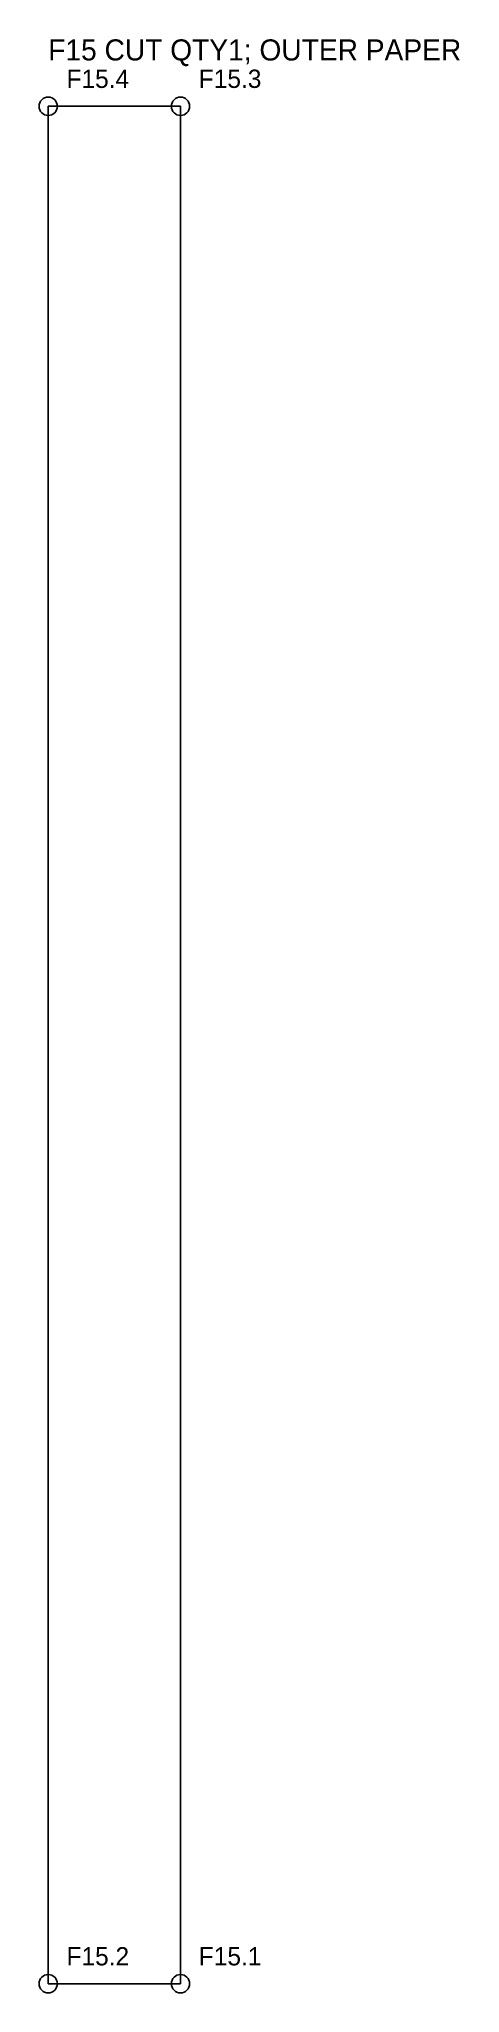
# Model space of a CAD drawing. Header units: millimetres. Extents: x 4 to 50, y 4 to 217.
import ezdxf

# ---------------------------------------------------------------- set-up
doc = ezdxf.new("R2010")
doc.units = ezdxf.units.MM
for name, color, linetype in [('CUT', 7, 'Continuous'), ('LABEL', 3, 'Continuous'), ('REFERENCE', 5, 'Continuous')]:
    doc.layers.add(name, color=color, linetype=linetype)

msp = doc.modelspace()

# ---------------------------------------------------------------- linework, layer by layer
at = {"layer": 'CUT'}
msp.add_lwpolyline([(5, 210), (8.61, 210), (12.22, 210), (15.83, 210), (19.45, 210), (19.45, 5), (15.83, 5), (12.22, 5), (8.61, 5), (5, 5)], close=True, dxfattribs=at)
at = {"layer": 'REFERENCE'}
for centre in [(5, 210), (19.45, 210), (5, 5), (19.45, 5)]:
    msp.add_circle(centre, 1, dxfattribs=at)

# ---------------------------------------------------------------- texts
at = {"layer": 'LABEL'}
msp.add_text('F15 CUT QTY1; OUTER PAPER', height=2.3, dxfattribs=at).set_placement((5, 215))
at = {"layer": 'REFERENCE'}
for s, p in [('F15.4', (7, 212)), ('F15.3', (21.45, 212)), ('F15.2', (7, 7)), ('F15.1', (21.45, 7))]:
    msp.add_text(s, height=2, dxfattribs=at).set_placement(p)

doc.saveas('drawing.dxf')
